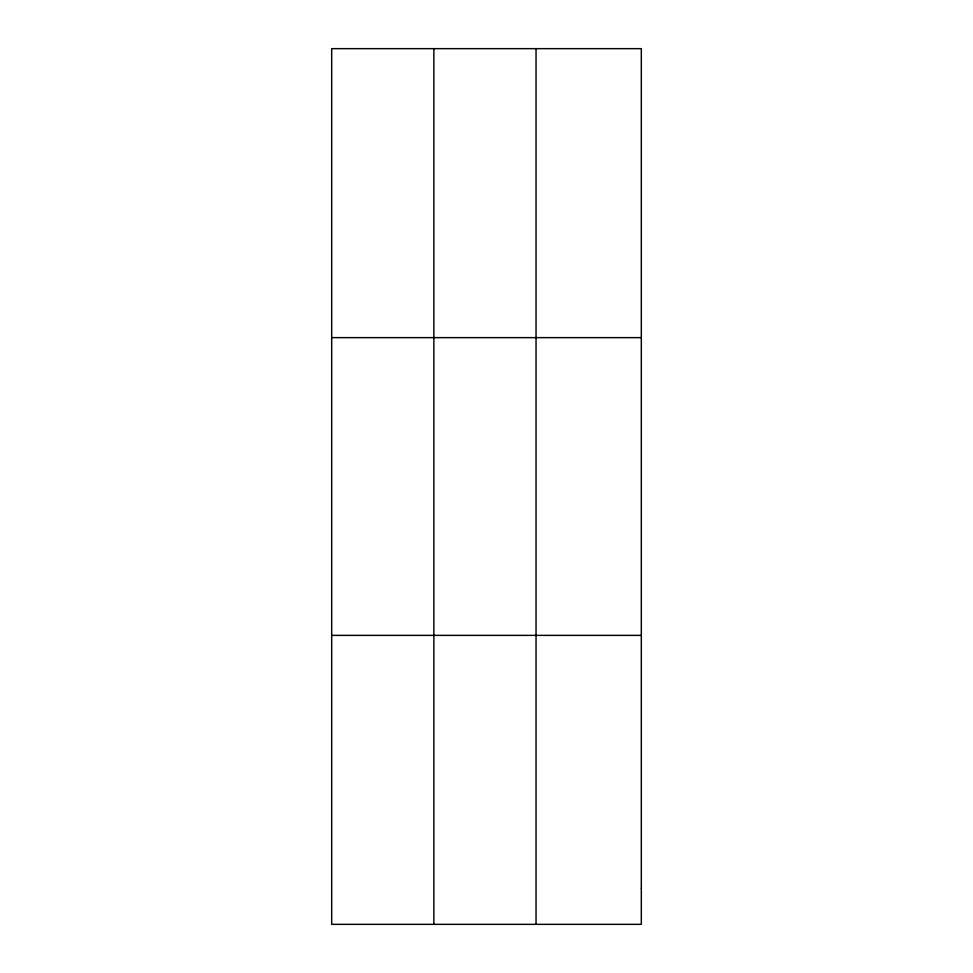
<?xml version="1.0" encoding="UTF-8"?>
<svg xmlns="http://www.w3.org/2000/svg" width="973" height="973" viewBox="0 0 973 973"><rect width="100%" height="100%" fill="white"/><g stroke="black" fill="none" stroke-linecap="round" stroke-linejoin="round"><path stroke-width="1.46" d="M433.861 48.65L433.861 924.35M536.038 48.65L536.038 924.35M331.684 337.631L641.316 337.631M331.684 635.369L641.316 635.369M641.316 888.227L641.316 924.35L331.684 924.35L331.684 48.65L641.316 48.65L641.316 888.227"/></g></svg>
